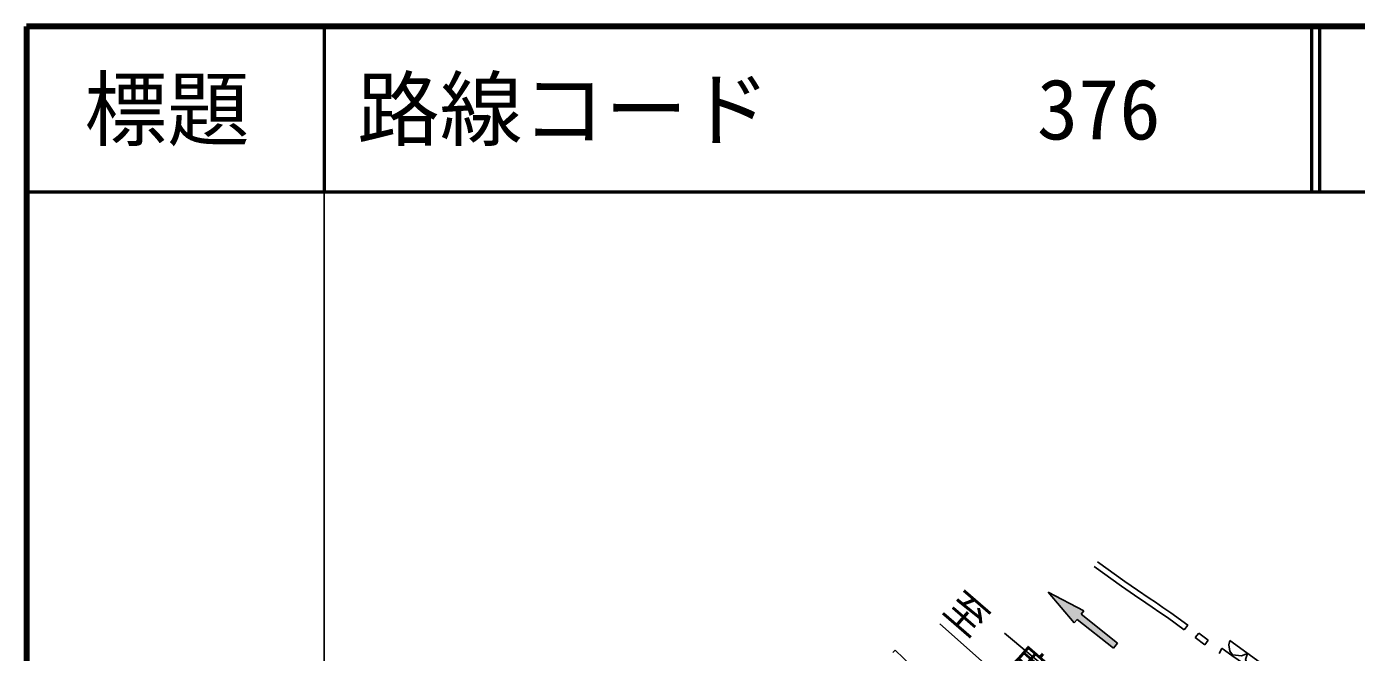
# Model space of a CAD drawing. Units: millimetres at full size, sheet at 1:1000; details may follow other scales. Extents: x 40000 to 680000, y 20000 to 380000.
# Drawn here: x 40000 to 120474, y 342114 to 380000 of the extents above; entities that cross this region are included whole.
import ezdxf
from ezdxf.enums import TextEntityAlignment as Align

# ---------------------------------------------------------------- set-up
doc = ezdxf.new("R2010")
doc.units = ezdxf.units.MM
doc.header["$LTSCALE"] = 1000
for name, color, linetype, lineweight in [('M-BGD', 7, 'Continuous', 25), ('M-STR-STRC', 7, 'Continuous', 25), ('M-TTL', 2, 'Continuous', 140), ('M-TTL-BAND', 7, 'Continuous', 25), ('M-TTL-LINE', 7, 'Continuous', 50)]:
    doc.layers.add(name, color=color, linetype=linetype, lineweight=lineweight)
doc.layers.add('M-BMK-HTXT', color=7, linetype='Continuous')
doc.layers.add('M-TTL-TXT', color=7, linetype='Continuous')
doc.styles.add('ＭＳ ゴシック', font='')
doc.styles.get('ＭＳ ゴシック').set_extended_font_data('MS Gothic')

msp = doc.modelspace()

# ---------------------------------------------------------------- hatches: boundary and pattern name
at = {"layer": 'M-STR-STRC'}
msp.add_hatch(color=256, dxfattribs=at).paths.add_polyline_path([(103569, 344111), (105770, 342362), (106017, 342673), (103817, 344422), (103988, 344638), (101817, 345758), (103398, 343896)])

# ---------------------------------------------------------------- linework, layer by layer
at = {"layer": 'M-BGD'}
for p, q in [((110061, 343487), (110265, 343771)), ((110723, 343009), (110932, 343289)), ((111294, 342581), (110723, 343009)), ((111503, 342861), (110932, 343289)), ((111294, 342581), (111503, 342861)), ((112161, 342056), (112338, 342358))]:
    msp.add_line(p, q, dxfattribs=at)
for points in [[(110061, 343487), (109039, 344225), (108569, 344538), (108117, 344860), (107732, 345116), (107038, 345588), (106268, 346117), (104604, 347318)], [(110265, 343771), (110265, 343771), (109238, 344512), (108768, 344826), (108315, 345149), (107928, 345407), (107236, 345877), (106470, 346403), (104808, 347602)], [(112818, 342830), (112749, 342568), (112813, 342180), (112981, 341966), (113528, 341906), (113883, 342058), (113763, 341694), (113910, 341363), (114160, 341143), (114630, 341116), (114963, 341275), (114883, 340924), (114964, 340633)], [(112818, 342830), (119792, 337776), (121549, 340451)], [(121245, 336122), (120165, 336871), (119435, 337378), (118229, 338282), (117293, 338947), (116435, 339489), (114150, 341090), (112945, 341930), (112351, 342351), (112338, 342358)]]:
    msp.add_lwpolyline(points, dxfattribs=at)
at = {"layer": 'M-STR-STRC'}
for p, q in [((103398, 343896), (101817, 345758)), ((101817, 345758), (103988, 344638)), ((103817, 344422), (103988, 344638)), ((103398, 343896), (103569, 344111)), ((105770, 342362), (103569, 344111)), ((106017, 342673), (103817, 344422)), ((92419, 342116), (92562, 342256)), ((106017, 342673), (105770, 342362))]:
    msp.add_line(p, q, dxfattribs=at)
for points in [[(95275, 343842), (109368, 331315), (114408, 326833), (117055, 324152), (117937, 323182), (119413, 321250), (121042, 318602), (122333, 316004), (123080, 314290), (124290, 310763)], [(126388, 313348), (125069, 317006), (123966, 319224), (122294, 321976), (120901, 324021), (119592, 325610), (117253, 328118), (113183, 331606), (107973, 336173), (103348, 339780), (99187, 343278)], [(94120, 340758), (94081, 340788), (92562, 342256)]]:
    msp.add_lwpolyline(points, dxfattribs=at)
at = {"layer": 'M-TTL'}
for p, q in [((40000, 380000), (40000, 20000)), ((680000, 380000), (40000, 380000))]:
    msp.add_line(p, q, dxfattribs=at)
at = {"layer": 'M-TTL-BAND'}
msp.add_line((58000, 370000), (58000, 20000), dxfattribs=at)
at = {"layer": 'M-TTL-LINE'}
for p, q in [((58000, 380000), (58000, 370000)), ((117750, 380000), (117750, 370000)), ((118250, 380000), (118250, 370000)), ((40000, 370000), (680000, 370000))]:
    msp.add_line(p, q, dxfattribs=at)

# ---------------------------------------------------------------- texts
at = {"layer": 'M-BMK-HTXT', "style": 'ＭＳ ゴシック'}
msp.add_text('至\u3000鹿野\u3000\u3000主要地方道', height=1833, rotation=319.093, dxfattribs=at).set_placement((105389, 335161), align=Align.BOTTOM_CENTER)
at = {"layer": 'M-TTL-TXT', "style": 'ＭＳ ゴシック'}
msp.add_text('標題', height=3666, dxfattribs=at).set_placement((48500, 375000), align=Align.MIDDLE_CENTER)
for s, p in [('路線コード', (60000, 375000)), ('376', (101142, 375000))]:
    msp.add_text(s, height=3666, dxfattribs=at).set_placement(p, align=Align.MIDDLE_LEFT)

doc.saveas('drawing.dxf')
